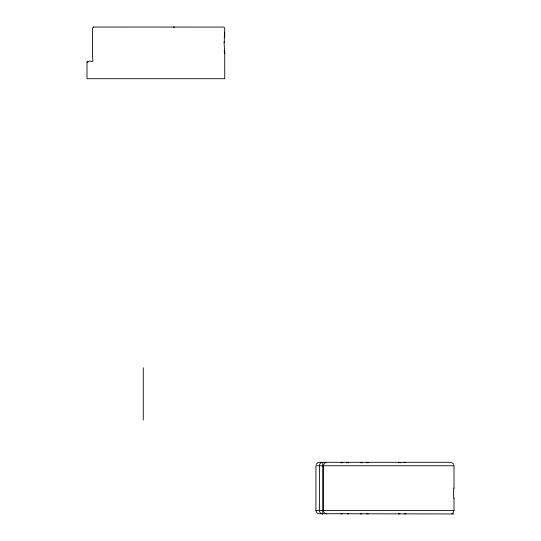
<?xml version="1.0" encoding="UTF-8"?>
<svg xmlns="http://www.w3.org/2000/svg" width="541" height="541" viewBox="0 0 541 541"><rect width="100%" height="100%" fill="white"/><g stroke="black" fill="none" stroke-linecap="round" stroke-linejoin="round"><path stroke-width="0.81" d="M224.731 53.39L224.731 52.876L224.731 78.702L86.993 78.702L86.993 62.519C90.868 58.394 93.911 65.407 92.538 57.508L92.538 28.085L93.566 27.05L223.879 27.064L224.731 28.085L224.157 44.267L224.731 52.869L224.63 51.895M224.731 35.463L224.731 32.304M453.967 513.95L318.101 513.707L316.485 512.388L315.924 510.508L315.924 465.74L453.967 465.74M326.622 513.707L326.622 513.936A3.442 3.077 -90 0 1 323.545 510.508L323.545 465.74A3.442 3.077 90 0 1 326.622 462.298L326.622 462.859M454.007 488.016L454.007 465.74M224.177 42.685L224.197 41.914M224.157 37.566L224.725 35.699M224.671 36.308L224.731 35.665M316.167 464.476L317.486 462.859L319.366 462.298L450.525 462.298L453 463.306L453.764 464.476M87.175 61.944C86.147 63.25 88.927 60.403 87.311 61.782M451.83 513.707L453 512.942L454.007 510.508L454.007 498.342M93.18 27.124L93.566 27.05M315.924 510.508L453.967 510.508M224.157 50.969L224.725 52.835L224.664 52.186M322.713 513.862L322.713 513.909A3.442 3.266 -90 0 1 319.447 510.508L319.447 465.74A3.442 3.266 90 0 1 322.713 462.298L322.713 513.943M398.913 462.298L398.913 462.859M398.568 462.758L398.568 462.305A3.442 3.442 0 0 1 400.455 462.859M398.568 513.707L398.568 513.95A3.442 3.442 0 0 0 399.833 513.707M368.063 462.859L368.063 462.298A3.442 3.442 0 0 0 366.176 462.859M368.063 513.707L368.063 513.95A3.442 3.442 0 0 1 366.791 513.707M367.373 462.298L367.373 462.859M361.172 462.298L361.172 462.859M360.482 462.859L360.482 462.298A3.442 3.442 0 0 1 362.369 462.859M360.482 513.707L360.482 513.95A3.442 3.442 0 0 0 361.753 513.707M348.634 462.859L348.634 462.298A3.442 3.442 0 0 0 346.747 462.859M348.634 513.707L348.634 513.95A3.442 3.442 0 0 1 347.369 513.707M347.944 462.298L347.944 462.859M341.75 462.298L341.75 462.859M341.06 462.859L341.06 462.298A3.442 3.442 0 0 1 342.94 462.859M341.06 513.707L341.06 513.95A3.442 3.442 0 0 0 342.325 513.707M143.264 367.724L143.264 420.059M454.007 498.193A5.16 0.399 -90 0 1 453.514 493.176A5.16 0.399 -90 0 1 454.007 488.165M405.797 513.95A3.442 3.442 0 0 1 404.533 513.707M403.917 462.859A3.442 3.442 0 0 1 405.797 462.298M173.533 27.226L174.114 27.05L173.533 27.226"/></g></svg>
